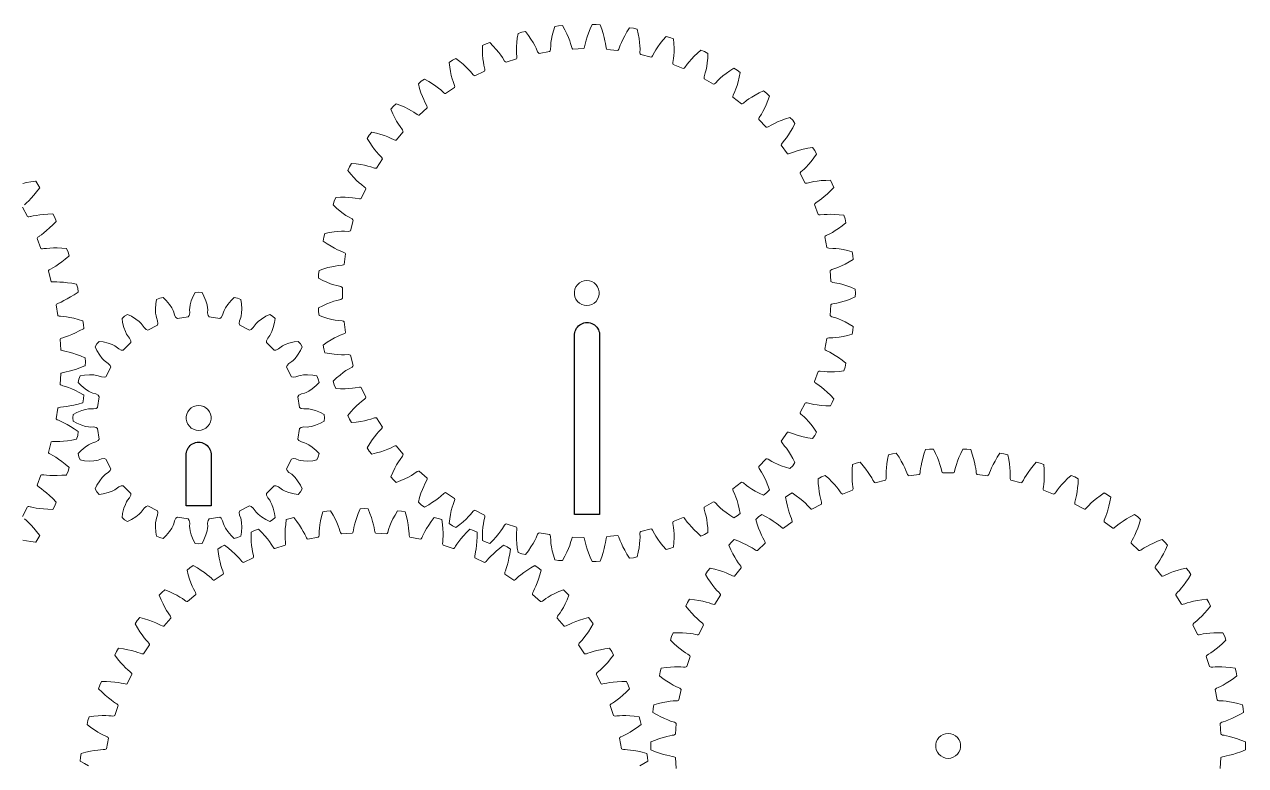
# Model space of a CAD drawing. Header units: centimetres. Extents: x 1 to 101, y 0 to 92.
# Drawn here: x 50.8 to 89.94, y 67.56 to 91.32 of the extents above; entities that cross this region are included whole.
import ezdxf

# ---------------------------------------------------------------- set-up
doc = ezdxf.new("R2010")
doc.units = ezdxf.units.CM
doc.layers.get('0').update_dxf_attribs({"lineweight": 25, "true_color": 0xffffff})
doc.layers.add('OpenJsCad', color=7, linetype='Continuous', lineweight=5, true_color=0xffffff)

msp = doc.modelspace()

# ---------------------------------------------------------------- linework, layer by layer
for p, q in [((68.433, 81.385), (68.439, 81.435)), ((68.439, 81.435), (68.452, 81.484)), ((68.452, 81.484), (68.47, 81.53)), ((68.47, 81.53), (68.495, 81.574)), ((68.495, 81.574), (68.524, 81.615)), ((68.524, 81.615), (68.559, 81.652)), ((68.559, 81.652), (68.597, 81.684)), ((68.597, 81.684), (68.64, 81.711)), ((68.64, 81.711), (68.685, 81.732)), ((68.685, 81.732), (68.733, 81.747)), ((68.733, 81.747), (68.782, 81.757)), ((68.782, 81.757), (68.832, 81.76)), ((68.832, 81.76), (68.882, 81.757)), ((68.882, 81.757), (68.932, 81.747)), ((68.932, 81.747), (68.98, 81.732)), ((68.98, 81.732), (69.025, 81.711)), ((69.025, 81.711), (69.067, 81.684)), ((69.067, 81.684), (69.106, 81.652)), ((69.106, 81.652), (69.141, 81.615)), ((69.141, 81.615), (69.17, 81.574)), ((69.17, 81.574), (69.194, 81.53)), ((69.194, 81.53), (69.213, 81.484)), ((69.213, 81.484), (69.225, 81.435)), ((69.225, 81.435), (69.232, 81.385)), ((68.432, 75.605), (68.433, 81.385)), ((69.232, 81.385), (69.232, 75.605)), ((56.188, 77.874), (56.234, 77.896)), ((56.234, 77.896), (56.282, 77.911)), ((56.282, 77.911), (56.331, 77.921)), ((56.331, 77.921), (56.381, 77.924)), ((56.381, 77.924), (56.431, 77.921)), ((56.431, 77.921), (56.481, 77.911)), ((56.481, 77.911), (56.528, 77.896)), ((56.528, 77.896), (56.574, 77.874)), ((55.981, 75.878), (55.982, 77.549)), ((55.982, 77.549), (55.988, 77.599)), ((55.988, 77.599), (56.001, 77.647)), ((56.001, 77.647), (56.019, 77.694)), ((56.019, 77.694), (56.043, 77.738)), ((56.043, 77.738), (56.073, 77.779)), ((56.073, 77.779), (56.107, 77.815)), ((56.107, 77.815), (56.146, 77.847)), ((56.146, 77.847), (56.188, 77.874)), ((56.574, 77.874), (56.616, 77.847)), ((56.616, 77.847), (56.655, 77.815)), ((56.655, 77.815), (56.689, 77.779)), ((56.689, 77.779), (56.719, 77.738)), ((56.719, 77.738), (56.743, 77.694)), ((56.743, 77.694), (56.762, 77.647)), ((56.762, 77.647), (56.774, 77.599)), ((56.774, 77.599), (56.78, 77.549)), ((56.78, 77.549), (56.781, 75.878)), ((56.781, 75.878), (55.981, 75.878)), ((69.232, 75.605), (68.432, 75.605))]:
    msp.add_line(p, q)
at = {"layer": 'OpenJsCad'}
for points in [[(77.328, 81.383), (77.354, 81.506), (77.363, 81.631), (77.231, 81.71), (77.104, 81.778), (76.989, 81.833), (76.887, 81.876), (76.8, 81.908), (76.675, 81.947), (76.64, 81.967), (76.624, 81.987), (76.648, 82.33), (76.667, 82.348), (76.704, 82.362), (76.833, 82.384), (76.924, 82.404), (77.031, 82.432), (77.153, 82.47), (77.288, 82.52), (77.43, 82.58), (77.438, 82.705), (77.43, 82.83), (77.288, 82.89), (77.153, 82.939), (77.031, 82.978), (76.924, 83.006), (76.833, 83.026), (76.704, 83.048), (76.667, 83.062), (76.648, 83.08), (76.624, 83.423), (76.64, 83.443), (76.675, 83.462), (76.8, 83.502), (76.887, 83.534), (76.989, 83.577), (77.104, 83.632), (77.231, 83.7), (77.363, 83.779), (77.354, 83.904), (77.328, 84.027), (77.18, 84.066), (77.039, 84.097), (76.913, 84.118), (76.804, 84.131), (76.71, 84.138), (76.579, 84.141), (76.54, 84.15), (76.52, 84.165), (76.448, 84.502), (76.461, 84.524), (76.493, 84.548), (76.611, 84.605), (76.694, 84.649), (76.788, 84.705), (76.894, 84.776), (77.011, 84.861), (77.13, 84.958), (77.104, 85.08), (77.062, 85.198), (76.909, 85.216), (76.765, 85.227), (76.638, 85.23), (76.527, 85.228), (76.434, 85.222), (76.304, 85.207), (76.264, 85.211), (76.241, 85.222), (76.124, 85.546), (76.134, 85.57), (76.162, 85.598), (76.271, 85.67), (76.346, 85.725), (76.432, 85.795), (76.528, 85.879), (76.631, 85.98), (76.736, 86.092), (76.693, 86.21), (76.635, 86.32), (76.481, 86.317), (76.337, 86.308), (76.21, 86.293), (76.101, 86.276), (76.01, 86.257), (75.883, 86.224), (75.843, 86.222), (75.819, 86.231), (75.657, 86.534), (75.664, 86.559), (75.688, 86.591), (75.786, 86.678), (75.853, 86.743), (75.928, 86.824), (76.011, 86.921), (76.099, 87.035), (76.188, 87.161), (76.129, 87.271), (76.055, 87.372), (75.904, 87.348), (75.762, 87.319), (75.639, 87.287), (75.534, 87.254), (75.446, 87.223), (75.324, 87.173), (75.285, 87.165), (75.26, 87.17), (75.058, 87.448), (75.061, 87.474), (75.08, 87.509), (75.165, 87.609), (75.222, 87.683), (75.286, 87.773), (75.354, 87.88), (75.426, 88.006), (75.496, 88.142), (75.422, 88.244), (75.335, 88.334), (75.188, 88.288), (75.053, 88.24), (74.935, 88.191), (74.835, 88.144), (74.752, 88.101), (74.639, 88.034), (74.602, 88.021), (74.576, 88.023), (74.337, 88.27), (74.336, 88.296), (74.35, 88.333), (74.421, 88.444), (74.467, 88.525), (74.518, 88.623), (74.57, 88.739), (74.624, 88.873), (74.674, 89.018), (74.587, 89.108), (74.489, 89.185), (74.349, 89.12), (74.222, 89.053), (74.112, 88.988), (74.02, 88.928), (73.944, 88.873), (73.841, 88.792), (73.805, 88.774), (73.78, 88.772), (73.509, 88.984), (73.504, 89.009), (73.513, 89.048), (73.568, 89.167), (73.602, 89.254), (73.639, 89.358), (73.675, 89.48), (73.709, 89.621), (73.739, 89.771), (73.64, 89.849), (73.532, 89.911), (73.403, 89.827), (73.286, 89.743), (73.186, 89.664), (73.103, 89.591), (73.035, 89.526), (72.945, 89.431), (72.912, 89.408), (72.887, 89.403), (72.589, 89.575), (72.582, 89.599), (72.585, 89.639), (72.622, 89.765), (72.644, 89.856), (72.666, 89.964), (72.684, 90.09), (72.699, 90.233), (72.707, 90.387), (72.599, 90.45), (72.483, 90.496), (72.367, 90.395), (72.263, 90.296), (72.175, 90.203), (72.103, 90.12), (72.045, 90.046), (71.969, 89.94), (71.94, 89.912), (71.916, 89.903), (71.596, 90.032), (71.585, 90.056), (71.583, 90.095), (71.603, 90.225), (71.612, 90.318), (71.618, 90.428), (71.619, 90.556), (71.613, 90.7), (71.6, 90.853), (71.484, 90.9), (71.363, 90.93), (71.262, 90.814), (71.173, 90.701), (71.099, 90.597), (71.039, 90.504), (70.992, 90.423), (70.931, 90.307), (70.906, 90.276), (70.884, 90.264), (70.55, 90.347), (70.536, 90.369), (70.528, 90.408), (70.529, 90.539), (70.525, 90.632), (70.516, 90.742), (70.499, 90.869), (70.474, 91.011), (70.439, 91.16), (70.318, 91.191), (70.193, 91.204), (70.11, 91.075), (70.037, 90.95), (69.978, 90.837), (69.932, 90.737), (69.897, 90.65), (69.853, 90.527), (69.832, 90.493), (69.812, 90.477), (69.469, 90.513), (69.452, 90.533), (69.439, 90.57), (69.422, 90.7), (69.405, 90.792), (69.381, 90.9), (69.347, 91.023), (69.302, 91.16), (69.247, 91.303), (69.122, 91.316), (68.997, 91.312), (68.932, 91.173), (68.878, 91.039), (68.835, 90.919), (68.803, 90.813), (68.78, 90.723), (68.754, 90.594), (68.738, 90.558), (68.72, 90.54), (68.376, 90.528), (68.357, 90.544), (68.339, 90.58), (68.303, 90.706), (68.274, 90.795), (68.235, 90.898), (68.184, 91.015), (68.12, 91.144), (68.046, 91.279), (67.921, 91.274), (67.798, 91.253), (67.753, 91.106), (67.718, 90.966), (67.692, 90.841), (67.675, 90.732), (67.665, 90.639), (67.657, 90.508), (67.646, 90.47), (67.631, 90.449), (67.292, 90.389), (67.27, 90.403), (67.247, 90.436), (67.195, 90.556), (67.154, 90.64), (67.1, 90.737), (67.034, 90.845), (66.953, 90.964), (66.86, 91.087), (66.737, 91.066), (66.618, 91.027), (66.594, 90.875), (66.579, 90.732), (66.571, 90.605), (66.569, 90.494), (66.572, 90.401), (66.582, 90.27), (66.577, 90.23), (66.565, 90.208), (66.237, 90.102), (66.214, 90.112), (66.187, 90.142), (66.118, 90.253), (66.066, 90.331), (65.999, 90.419), (65.918, 90.517), (65.821, 90.624), (65.713, 90.733), (65.594, 90.694), (65.481, 90.639), (65.479, 90.486), (65.483, 90.341), (65.493, 90.214), (65.507, 90.105), (65.523, 90.013), (65.551, 89.885), (65.552, 89.845), (65.542, 89.821), (65.233, 89.67), (65.208, 89.677), (65.177, 89.702), (65.094, 89.804), (65.031, 89.873), (64.953, 89.951), (64.859, 90.037), (64.748, 90.129), (64.626, 90.222), (64.513, 90.167), (64.409, 90.097), (64.428, 89.945), (64.453, 89.803), (64.48, 89.678), (64.509, 89.572), (64.538, 89.483), (64.584, 89.36), (64.59, 89.32), (64.584, 89.295), (64.299, 89.103), (64.273, 89.107), (64.239, 89.127), (64.142, 89.216), (64.07, 89.276), (63.982, 89.342), (63.877, 89.414), (63.755, 89.49), (63.62, 89.565), (63.517, 89.495), (63.424, 89.411), (63.464, 89.263), (63.508, 89.125), (63.552, 89.006), (63.596, 88.905), (63.636, 88.82), (63.699, 88.705), (63.71, 88.667), (63.708, 88.641), (63.452, 88.411), (63.426, 88.411), (63.39, 88.427), (63.282, 88.501), (63.202, 88.55), (63.106, 88.604), (62.992, 88.661), (62.86, 88.719), (62.716, 88.774), (62.623, 88.691), (62.543, 88.595), (62.603, 88.453), (62.666, 88.323), (62.727, 88.211), (62.784, 88.117), (62.836, 88.039), (62.914, 87.934), (62.93, 87.898), (62.932, 87.872), (62.71, 87.608), (62.685, 87.605), (62.646, 87.615), (62.529, 87.674), (62.443, 87.711), (62.34, 87.751), (62.22, 87.792), (62.081, 87.831), (61.931, 87.866), (61.851, 87.77), (61.784, 87.664), (61.864, 87.532), (61.944, 87.412), (62.02, 87.31), (62.089, 87.224), (62.151, 87.154), (62.243, 87.061), (62.265, 87.027), (62.27, 87.002), (62.087, 86.71), (62.063, 86.703), (62.023, 86.708), (61.899, 86.75), (61.809, 86.775), (61.701, 86.8), (61.576, 86.823), (61.433, 86.843), (61.28, 86.856), (61.214, 86.75), (61.163, 86.636), (61.26, 86.517), (61.356, 86.409), (61.445, 86.318), (61.526, 86.243), (61.597, 86.183), (61.701, 86.103), (61.727, 86.073), (61.735, 86.048), (61.595, 85.734), (61.572, 85.724), (61.532, 85.723), (61.403, 85.747), (61.31, 85.759), (61.2, 85.769), (61.073, 85.775), (60.929, 85.774), (60.776, 85.766), (60.725, 85.652), (60.69, 85.532), (60.803, 85.427), (60.913, 85.334), (61.014, 85.256), (61.104, 85.193), (61.184, 85.143), (61.298, 85.079), (61.328, 85.053), (61.339, 85.03), (61.244, 84.699), (61.222, 84.685), (61.183, 84.679), (61.052, 84.685), (60.958, 84.684), (60.848, 84.679), (60.721, 84.666), (60.579, 84.646), (60.428, 84.617), (60.393, 84.496), (60.376, 84.372), (60.502, 84.285), (60.624, 84.208), (60.735, 84.145), (60.833, 84.095), (60.918, 84.057), (61.04, 84.008), (61.074, 83.987), (61.088, 83.966), (61.041, 83.625), (61.021, 83.608), (60.983, 83.597), (60.852, 83.584), (60.76, 83.571), (60.651, 83.55), (60.527, 83.52), (60.389, 83.48), (60.243, 83.43), (60.226, 83.306), (60.226, 83.181), (60.363, 83.111), (60.495, 83.052), (60.613, 83.005), (60.717, 82.97), (60.807, 82.944), (60.935, 82.913), (60.971, 82.896), (60.988, 82.877), (60.988, 82.533), (60.971, 82.514), (60.935, 82.497), (60.807, 82.466), (60.717, 82.44), (60.613, 82.405), (60.495, 82.358), (60.363, 82.299), (60.226, 82.229), (60.226, 82.104), (60.243, 81.98), (60.389, 81.93), (60.527, 81.89), (60.651, 81.86), (60.76, 81.839), (60.852, 81.826), (60.983, 81.813), (61.021, 81.801), (61.041, 81.785), (61.088, 81.444), (61.074, 81.423), (61.04, 81.402), (60.918, 81.353), (60.833, 81.315), (60.735, 81.265), (60.624, 81.202), (60.502, 81.125), (60.376, 81.037), (60.393, 80.913), (60.428, 80.793), (60.579, 80.764), (60.721, 80.743), (60.848, 80.731), (60.958, 80.726), (61.052, 80.725), (61.183, 80.731), (61.222, 80.725), (61.244, 80.711), (61.339, 80.38), (61.328, 80.357), (61.298, 80.331), (61.184, 80.267), (61.104, 80.217), (61.014, 80.154), (60.913, 80.076), (60.803, 79.983), (60.69, 79.878), (60.725, 79.758), (60.776, 79.643), (60.929, 79.636), (61.073, 79.635), (61.2, 79.641), (61.31, 79.651), (61.403, 79.663), (61.532, 79.687), (61.572, 79.686), (61.595, 79.676), (61.735, 79.362), (61.727, 79.337), (61.701, 79.307), (61.597, 79.227), (61.526, 79.167), (61.445, 79.092), (61.356, 79.001), (61.26, 78.893), (61.163, 78.774), (61.214, 78.66), (61.28, 78.553), (61.433, 78.567), (61.576, 78.587), (61.701, 78.61), (61.809, 78.635), (61.899, 78.66), (62.023, 78.702), (62.063, 78.707), (62.087, 78.7), (62.27, 78.408), (62.265, 78.383), (62.243, 78.349), (62.151, 78.256), (62.089, 78.186), (62.02, 78.1), (61.944, 77.998), (61.864, 77.878), (61.784, 77.746), (61.851, 77.64), (61.931, 77.544), (62.081, 77.579), (62.22, 77.618), (62.34, 77.659), (62.443, 77.699), (62.529, 77.736), (62.646, 77.795), (62.685, 77.805), (62.71, 77.802), (62.932, 77.538), (62.93, 77.512), (62.914, 77.476), (62.836, 77.371), (62.784, 77.293), (62.727, 77.198), (62.666, 77.086), (62.603, 76.957), (62.543, 76.815), (62.623, 76.719), (62.716, 76.636), (62.86, 76.691), (62.992, 76.749), (63.106, 76.806), (63.202, 76.86), (63.282, 76.909), (63.39, 76.983), (63.426, 76.999), (63.452, 76.999), (63.708, 76.769), (63.71, 76.743), (63.699, 76.705), (63.636, 76.59), (63.596, 76.505), (63.552, 76.404), (63.508, 76.284), (63.464, 76.147), (63.424, 75.999), (63.517, 75.915), (63.62, 75.845), (63.755, 75.92), (63.877, 75.996), (63.982, 76.068), (64.07, 76.134), (64.142, 76.194), (64.239, 76.283), (64.273, 76.303), (64.299, 76.307), (64.584, 76.115), (64.59, 76.09), (64.584, 76.05), (64.538, 75.927), (64.509, 75.838), (64.48, 75.732), (64.453, 75.607), (64.428, 75.465), (64.409, 75.313), (64.513, 75.243), (64.626, 75.188), (64.748, 75.281), (64.859, 75.373), (64.953, 75.459), (65.031, 75.537), (65.094, 75.606), (65.177, 75.707), (65.208, 75.733), (65.233, 75.74), (65.542, 75.589), (65.552, 75.565), (65.551, 75.525), (65.523, 75.397), (65.507, 75.305), (65.493, 75.195), (65.483, 75.068), (65.479, 74.924), (65.481, 74.771), (65.594, 74.716), (65.713, 74.677), (65.821, 74.786), (65.918, 74.893), (65.999, 74.991), (66.066, 75.079), (66.118, 75.157), (66.187, 75.268), (66.214, 75.298), (66.237, 75.308), (66.565, 75.202), (66.577, 75.179), (66.582, 75.14), (66.572, 75.009), (66.569, 74.916), (66.571, 74.805), (66.579, 74.678), (66.594, 74.535), (66.618, 74.383), (66.737, 74.344), (66.86, 74.323), (66.953, 74.445), (67.034, 74.565), (67.1, 74.673), (67.154, 74.77), (67.195, 74.854), (67.247, 74.974), (67.27, 75.007), (67.292, 75.021), (67.631, 74.961), (67.646, 74.94), (67.657, 74.902), (67.665, 74.771), (67.675, 74.678), (67.692, 74.569), (67.718, 74.444), (67.753, 74.304), (67.798, 74.157), (67.921, 74.135), (68.046, 74.131), (68.12, 74.266), (68.184, 74.395), (68.235, 74.512), (68.274, 74.615), (68.303, 74.704), (68.339, 74.83), (68.357, 74.866), (68.376, 74.882), (68.72, 74.87), (68.738, 74.852), (68.754, 74.816), (68.78, 74.687), (68.803, 74.597), (68.835, 74.491), (68.878, 74.371), (68.932, 74.237), (68.997, 74.098), (69.122, 74.094), (69.247, 74.107), (69.302, 74.25), (69.347, 74.387), (69.381, 74.51), (69.405, 74.618), (69.422, 74.71), (69.439, 74.84), (69.452, 74.877), (69.469, 74.897), (69.812, 74.933), (69.832, 74.917), (69.853, 74.883), (69.897, 74.759), (69.932, 74.673), (69.978, 74.573), (70.037, 74.46), (70.11, 74.335), (70.193, 74.206), (70.318, 74.219), (70.439, 74.249), (70.474, 74.399), (70.499, 74.541), (70.516, 74.668), (70.525, 74.778), (70.529, 74.871), (70.528, 75.002), (70.536, 75.041), (70.55, 75.063), (70.884, 75.146), (70.906, 75.134), (70.931, 75.103), (70.992, 74.986), (71.039, 74.906), (71.099, 74.813), (71.173, 74.709), (71.262, 74.596), (71.363, 74.48), (71.484, 74.51), (71.6, 74.557), (71.613, 74.71), (71.619, 74.854), (71.618, 74.982), (71.612, 75.092), (71.603, 75.185), (71.583, 75.315), (71.585, 75.354), (71.596, 75.378), (71.916, 75.506), (71.94, 75.497), (71.969, 75.47), (72.045, 75.364), (72.103, 75.29), (72.175, 75.207), (72.263, 75.114), (72.367, 75.015), (72.483, 74.913), (72.599, 74.96), (72.707, 75.023), (72.699, 75.176), (72.684, 75.32), (72.666, 75.446), (72.644, 75.554), (72.622, 75.645), (72.585, 75.771), (72.582, 75.811), (72.589, 75.835), (72.887, 76.007), (72.912, 76.002), (72.945, 75.979), (73.035, 75.884), (73.103, 75.819), (73.186, 75.746), (73.286, 75.667), (73.403, 75.583), (73.532, 75.499), (73.64, 75.561), (73.739, 75.639), (73.709, 75.789), (73.675, 75.929), (73.639, 76.052), (73.602, 76.156), (73.568, 76.243), (73.513, 76.362), (73.504, 76.401), (73.509, 76.426), (73.78, 76.638), (73.805, 76.636), (73.841, 76.618), (73.944, 76.536), (74.02, 76.482), (74.112, 76.421), (74.222, 76.357), (74.349, 76.29), (74.489, 76.224), (74.587, 76.302), (74.674, 76.392), (74.624, 76.537), (74.57, 76.671), (74.518, 76.787), (74.467, 76.885), (74.421, 76.966), (74.35, 77.077), (74.336, 77.114), (74.337, 77.14), (74.576, 77.387), (74.602, 77.389), (74.639, 77.376), (74.752, 77.309), (74.835, 77.266), (74.935, 77.219), (75.053, 77.17), (75.188, 77.121), (75.335, 77.076), (75.422, 77.166), (75.496, 77.268), (75.426, 77.404), (75.354, 77.53), (75.286, 77.637), (75.222, 77.727), (75.165, 77.801), (75.08, 77.901), (75.061, 77.936), (75.058, 77.961), (75.26, 78.24), (75.285, 78.245), (75.324, 78.237), (75.446, 78.187), (75.534, 78.156), (75.639, 78.123), (75.762, 78.091), (75.904, 78.062), (76.055, 78.038), (76.129, 78.139), (76.188, 78.249), (76.099, 78.375), (76.011, 78.489), (75.928, 78.586), (75.853, 78.667), (75.786, 78.732), (75.688, 78.819), (75.664, 78.851), (75.657, 78.876), (75.819, 79.179), (75.843, 79.188), (75.883, 79.186), (76.01, 79.153), (76.101, 79.134), (76.21, 79.117), (76.337, 79.102), (76.481, 79.093), (76.635, 79.09), (76.693, 79.2), (76.736, 79.318), (76.631, 79.43), (76.528, 79.531), (76.432, 79.615), (76.346, 79.684), (76.271, 79.74), (76.162, 79.812), (76.134, 79.84), (76.124, 79.864), (76.241, 80.188), (76.264, 80.199), (76.304, 80.203), (76.434, 80.188), (76.527, 80.182), (76.638, 80.18), (76.765, 80.183), (76.909, 80.194), (77.062, 80.212), (77.104, 80.33), (77.13, 80.452), (77.011, 80.549), (76.894, 80.634), (76.788, 80.704), (76.694, 80.761), (76.611, 80.805), (76.493, 80.862), (76.461, 80.886), (76.448, 80.908), (76.52, 81.245), (76.54, 81.26), (76.579, 81.269), (76.71, 81.272), (76.804, 81.279), (76.913, 81.292), (77.039, 81.313), (77.18, 81.344), (77.328, 81.383)], [(68.905, 82.314), (68.822, 82.305), (68.738, 82.314), (68.659, 82.34), (68.586, 82.381), (68.524, 82.437), (68.475, 82.505), (68.441, 82.581), (68.424, 82.663), (68.424, 82.747), (68.441, 82.829), (68.475, 82.905), (68.524, 82.973), (68.586, 83.029), (68.659, 83.07), (68.738, 83.096), (68.822, 83.105), (68.905, 83.096), (68.984, 83.07), (69.057, 83.029), (69.119, 82.973), (69.168, 82.905), (69.202, 82.829), (69.219, 82.747), (69.219, 82.663), (69.202, 82.581), (69.168, 82.505), (69.119, 82.437), (69.057, 82.381), (68.984, 82.34), (68.905, 82.314)], [(60.175, 77.353), (60.217, 77.455), (60.242, 77.561), (60.149, 77.658), (60.019, 77.766), (59.91, 77.84), (59.828, 77.883), (59.776, 77.904), (59.676, 77.932), (59.597, 77.976), (59.564, 78.023), (59.618, 78.363), (59.664, 78.397), (59.752, 78.414), (59.857, 78.41), (59.912, 78.414), (60.003, 78.43), (60.13, 78.466), (60.287, 78.529), (60.406, 78.592), (60.414, 78.701), (60.406, 78.81), (60.287, 78.873), (60.13, 78.936), (60.003, 78.972), (59.912, 78.988), (59.857, 78.992), (59.752, 78.988), (59.664, 79.005), (59.618, 79.04), (59.564, 79.379), (59.597, 79.426), (59.676, 79.47), (59.776, 79.498), (59.828, 79.519), (59.91, 79.563), (60.019, 79.636), (60.149, 79.744), (60.242, 79.841), (60.217, 79.947), (60.175, 80.049), (60.042, 80.072), (59.873, 80.083), (59.742, 80.078), (59.65, 80.065), (59.597, 80.052), (59.498, 80.016), (59.409, 80.005), (59.355, 80.023), (59.198, 80.33), (59.216, 80.385), (59.277, 80.45), (59.364, 80.509), (59.406, 80.544), (59.471, 80.611), (59.552, 80.714), (59.642, 80.858), (59.701, 80.978), (59.644, 81.072), (59.573, 81.155), (59.44, 81.136), (59.275, 81.095), (59.152, 81.05), (59.068, 81.009), (59.022, 80.98), (58.939, 80.915), (58.858, 80.877), (58.801, 80.877), (58.557, 81.121), (58.557, 81.178), (58.595, 81.259), (58.659, 81.342), (58.689, 81.389), (58.73, 81.472), (58.775, 81.596), (58.816, 81.76), (58.835, 81.893), (58.752, 81.964), (58.658, 82.021), (58.537, 81.962), (58.394, 81.872), (58.291, 81.791), (58.224, 81.726), (58.188, 81.684), (58.13, 81.597), (58.065, 81.536), (58.01, 81.519), (57.703, 81.675), (57.685, 81.73), (57.696, 81.818), (57.732, 81.917), (57.745, 81.97), (57.758, 82.063), (57.763, 82.194), (57.752, 82.363), (57.729, 82.495), (57.627, 82.537), (57.52, 82.563), (57.424, 82.469), (57.315, 82.339), (57.242, 82.23), (57.199, 82.148), (57.178, 82.097), (57.149, 81.996), (57.106, 81.917), (57.059, 81.884), (56.719, 81.938), (56.685, 81.984), (56.668, 82.072), (56.672, 82.177), (56.668, 82.232), (56.652, 82.324), (56.616, 82.45), (56.553, 82.607), (56.49, 82.726), (56.381, 82.734), (56.271, 82.726), (56.209, 82.607), (56.145, 82.45), (56.11, 82.324), (56.094, 82.232), (56.09, 82.177), (56.094, 82.072), (56.077, 81.984), (56.042, 81.938), (55.702, 81.884), (55.655, 81.917), (55.612, 81.996), (55.583, 82.097), (55.563, 82.148), (55.519, 82.23), (55.446, 82.339), (55.338, 82.469), (55.241, 82.563), (55.134, 82.537), (55.033, 82.495), (55.01, 82.363), (54.999, 82.194), (55.003, 82.063), (55.017, 81.97), (55.03, 81.917), (55.066, 81.818), (55.077, 81.73), (55.059, 81.675), (54.752, 81.519), (54.697, 81.536), (54.632, 81.597), (54.573, 81.684), (54.538, 81.726), (54.471, 81.791), (54.368, 81.872), (54.224, 81.962), (54.104, 82.021), (54.01, 81.964), (53.927, 81.893), (53.946, 81.76), (53.987, 81.596), (54.032, 81.472), (54.073, 81.389), (54.102, 81.342), (54.167, 81.259), (54.205, 81.178), (54.204, 81.121), (53.961, 80.877), (53.903, 80.877), (53.822, 80.915), (53.74, 80.98), (53.693, 81.009), (53.61, 81.05), (53.486, 81.095), (53.322, 81.136), (53.189, 81.155), (53.118, 81.072), (53.06, 80.978), (53.12, 80.858), (53.21, 80.714), (53.291, 80.611), (53.356, 80.544), (53.398, 80.509), (53.485, 80.45), (53.546, 80.385), (53.563, 80.33), (53.407, 80.023), (53.352, 80.005), (53.264, 80.016), (53.165, 80.052), (53.112, 80.065), (53.019, 80.078), (52.888, 80.083), (52.719, 80.072), (52.587, 80.049), (52.545, 79.947), (52.519, 79.841), (52.613, 79.744), (52.743, 79.636), (52.852, 79.563), (52.934, 79.519), (52.985, 79.498), (53.086, 79.47), (53.164, 79.426), (53.198, 79.379), (53.144, 79.04), (53.098, 79.005), (53.01, 78.988), (52.905, 78.992), (52.85, 78.988), (52.758, 78.972), (52.632, 78.936), (52.475, 78.873), (52.356, 78.81), (52.347, 78.701), (52.356, 78.592), (52.475, 78.529), (52.632, 78.466), (52.758, 78.43), (52.85, 78.414), (52.905, 78.41), (53.01, 78.414), (53.098, 78.397), (53.144, 78.363), (53.198, 78.023), (53.164, 77.976), (53.086, 77.932), (52.985, 77.904), (52.934, 77.883), (52.852, 77.84), (52.743, 77.766), (52.613, 77.658), (52.519, 77.561), (52.545, 77.455), (52.587, 77.353), (52.719, 77.33), (52.888, 77.319), (53.019, 77.324), (53.112, 77.337), (53.165, 77.35), (53.264, 77.386), (53.352, 77.397), (53.407, 77.379), (53.563, 77.072), (53.546, 77.017), (53.485, 76.952), (53.398, 76.893), (53.356, 76.858), (53.291, 76.791), (53.21, 76.688), (53.12, 76.545), (53.06, 76.424), (53.118, 76.33), (53.189, 76.247), (53.322, 76.266), (53.486, 76.307), (53.61, 76.352), (53.693, 76.393), (53.74, 76.423), (53.822, 76.487), (53.903, 76.525), (53.961, 76.525), (54.204, 76.281), (54.205, 76.224), (54.167, 76.143), (54.102, 76.06), (54.073, 76.013), (54.032, 75.93), (53.987, 75.807), (53.946, 75.642), (53.927, 75.509), (54.01, 75.438), (54.104, 75.381), (54.224, 75.44), (54.368, 75.53), (54.471, 75.611), (54.538, 75.676), (54.573, 75.718), (54.632, 75.805), (54.697, 75.866), (54.752, 75.883), (55.059, 75.727), (55.077, 75.673), (55.066, 75.584), (55.03, 75.485), (55.017, 75.432), (55.003, 75.34), (54.999, 75.208), (55.01, 75.039), (55.033, 74.907), (55.134, 74.865), (55.241, 74.84), (55.338, 74.933), (55.446, 75.063), (55.519, 75.172), (55.563, 75.254), (55.583, 75.305), (55.612, 75.406), (55.655, 75.485), (55.702, 75.518), (56.042, 75.464), (56.077, 75.418), (56.094, 75.33), (56.09, 75.225), (56.094, 75.17), (56.11, 75.078), (56.145, 74.952), (56.209, 74.795), (56.271, 74.676), (56.381, 74.668), (56.49, 74.676), (56.553, 74.795), (56.616, 74.952), (56.652, 75.078), (56.668, 75.17), (56.672, 75.225), (56.668, 75.33), (56.685, 75.418), (56.719, 75.464), (57.059, 75.518), (57.106, 75.485), (57.149, 75.406), (57.178, 75.305), (57.199, 75.254), (57.242, 75.172), (57.315, 75.063), (57.424, 74.933), (57.52, 74.84), (57.627, 74.865), (57.729, 74.907), (57.752, 75.039), (57.763, 75.208), (57.758, 75.34), (57.745, 75.432), (57.732, 75.485), (57.696, 75.584), (57.685, 75.673), (57.703, 75.727), (58.01, 75.883), (58.065, 75.866), (58.13, 75.805), (58.188, 75.718), (58.224, 75.676), (58.291, 75.611), (58.394, 75.53), (58.537, 75.44), (58.658, 75.381), (58.752, 75.438), (58.835, 75.509), (58.816, 75.642), (58.775, 75.807), (58.73, 75.93), (58.689, 76.013), (58.659, 76.06), (58.595, 76.143), (58.557, 76.224), (58.557, 76.281), (58.801, 76.525), (58.858, 76.525), (58.939, 76.487), (59.022, 76.423), (59.068, 76.393), (59.152, 76.352), (59.275, 76.307), (59.44, 76.266), (59.573, 76.247), (59.644, 76.33), (59.701, 76.424), (59.642, 76.545), (59.552, 76.688), (59.471, 76.791), (59.406, 76.858), (59.364, 76.893), (59.277, 76.952), (59.216, 77.017), (59.198, 77.072), (59.355, 77.379), (59.409, 77.397), (59.498, 77.386), (59.597, 77.35), (59.65, 77.337), (59.742, 77.324), (59.873, 77.319), (60.042, 77.33), (60.175, 77.353)], [(56.464, 78.31), (56.381, 78.301), (56.298, 78.31), (56.218, 78.336), (56.146, 78.377), (56.084, 78.433), (56.034, 78.501), (56, 78.577), (55.983, 78.659), (55.983, 78.743), (56, 78.825), (56.034, 78.901), (56.084, 78.969), (56.146, 79.025), (56.218, 79.066), (56.298, 79.092), (56.381, 79.101), (56.464, 79.092), (56.544, 79.066), (56.616, 79.025), (56.678, 78.969), (56.727, 78.901), (56.761, 78.825), (56.779, 78.743), (56.779, 78.659), (56.761, 78.577), (56.727, 78.501), (56.678, 78.433), (56.616, 78.377), (56.544, 78.336), (56.464, 78.31)], [(80.489, 67.797), (80.405, 67.788), (80.322, 67.797), (80.243, 67.823), (80.17, 67.864), (80.108, 67.92), (80.059, 67.988), (80.025, 68.064), (80.008, 68.146), (80.008, 68.23), (80.025, 68.312), (80.059, 68.388), (80.108, 68.456), (80.17, 68.512), (80.243, 68.553), (80.322, 68.579), (80.405, 68.588), (80.489, 68.579), (80.568, 68.553), (80.64, 68.512), (80.703, 68.456), (80.752, 68.388), (80.786, 68.312), (80.803, 68.23), (80.803, 68.146), (80.786, 68.064), (80.752, 67.988), (80.703, 67.92), (80.64, 67.864), (80.568, 67.823), (80.489, 67.797)]]:
    msp.add_lwpolyline(points, close=True, dxfattribs=at)
for points in [[(50.796, 85.535), (50.862, 85.595), (50.935, 85.665), (51.014, 85.746), (51.099, 85.84), (51.189, 85.947), (51.282, 86.066), (51.287, 86.073), (51.229, 86.186), (51.16, 86.293), (51.152, 86.292), (51.002, 86.271), (50.865, 86.246), (50.741, 86.22)], [(50.737, 75.545), (50.893, 75.852), (50.912, 75.858), (50.941, 75.858), (50.983, 75.849), (50.988, 75.848), (51.075, 75.829), (51.174, 75.812), (51.287, 75.795), (51.413, 75.782), (51.552, 75.772), (51.704, 75.766), (51.712, 75.766), (51.77, 75.88), (51.815, 75.999), (51.81, 76.005), (51.704, 76.114), (51.604, 76.21), (51.509, 76.295), (51.422, 76.368), (51.342, 76.43), (51.27, 76.482), (51.266, 76.485), (51.232, 76.51), (51.211, 76.532), (51.204, 76.55), (51.328, 76.871), (51.345, 76.88), (51.375, 76.882), (51.416, 76.878), (51.422, 76.877), (51.51, 76.868), (51.611, 76.86), (51.725, 76.856), (51.852, 76.856), (51.991, 76.861), (52.142, 76.871), (52.15, 76.872), (52.196, 76.99), (52.229, 77.113), (52.223, 77.119), (52.106, 77.216), (51.996, 77.302), (51.894, 77.376), (51.799, 77.439), (51.713, 77.493), (51.637, 77.537), (51.631, 77.54), (51.595, 77.561), (51.573, 77.58), (51.564, 77.598), (51.653, 77.93), (51.669, 77.94), (51.698, 77.946), (51.74, 77.946), (51.746, 77.946), (51.835, 77.946), (51.936, 77.949), (52.05, 77.957), (52.175, 77.97), (52.313, 77.989), (52.463, 78.015), (52.471, 78.017), (52.504, 78.14), (52.524, 78.265), (52.517, 78.27), (52.391, 78.355), (52.273, 78.428), (52.163, 78.491), (52.062, 78.545), (51.971, 78.589), (51.89, 78.625), (51.885, 78.627), (51.847, 78.644), (51.822, 78.661), (51.812, 78.677), (51.866, 79.017), (51.881, 79.029), (51.909, 79.038), (51.951, 79.043), (51.957, 79.043), (52.045, 79.052), (52.145, 79.066), (52.257, 79.086), (52.381, 79.112), (52.516, 79.145), (52.662, 79.187), (52.67, 79.189), (52.67, 79.189), (52.69, 79.315), (52.697, 79.442), (52.69, 79.446), (52.555, 79.517), (52.43, 79.578), (52.314, 79.629), (52.209, 79.672), (52.114, 79.706), (52.029, 79.733), (52.024, 79.735), (51.984, 79.748), (51.958, 79.762), (51.945, 79.777), (51.963, 80.121), (51.977, 80.135), (52.005, 80.146), (52.046, 80.155), (52.051, 80.156), (52.138, 80.174), (52.236, 80.199), (52.346, 80.23), (52.466, 80.269), (52.597, 80.316), (52.738, 80.373), (52.746, 80.376), (52.752, 80.503), (52.746, 80.63), (52.738, 80.633), (52.597, 80.69), (52.466, 80.737), (52.346, 80.776), (52.236, 80.807), (52.138, 80.832), (52.051, 80.85), (52.046, 80.851), (52.005, 80.86), (51.977, 80.871), (51.963, 80.885), (51.945, 81.229), (51.958, 81.244), (51.984, 81.258), (52.024, 81.271), (52.029, 81.273), (52.114, 81.3), (52.209, 81.334), (52.314, 81.377), (52.43, 81.428), (52.555, 81.489), (52.69, 81.56), (52.697, 81.564), (52.69, 81.691), (52.67, 81.817), (52.662, 81.819), (52.516, 81.861), (52.381, 81.894), (52.257, 81.92), (52.145, 81.94), (52.045, 81.954), (51.957, 81.963), (51.951, 81.963), (51.909, 81.968), (51.881, 81.977), (51.866, 81.989), (51.812, 82.329), (51.822, 82.345), (51.847, 82.362), (51.885, 82.379), (51.89, 82.381), (51.971, 82.417), (52.062, 82.461), (52.163, 82.514), (52.273, 82.578), (52.391, 82.651), (52.517, 82.736), (52.524, 82.741), (52.504, 82.866), (52.471, 82.989), (52.463, 82.991), (52.313, 83.017), (52.175, 83.036), (52.05, 83.049), (51.936, 83.057), (51.835, 83.06), (51.746, 83.06), (51.74, 83.06), (51.698, 83.06), (51.669, 83.066), (51.653, 83.076), (51.564, 83.408), (51.573, 83.426), (51.595, 83.445), (51.631, 83.466), (51.637, 83.469), (51.713, 83.513), (51.799, 83.567), (51.894, 83.63), (51.996, 83.704), (52.106, 83.79), (52.223, 83.887), (52.229, 83.893), (52.196, 84.015), (52.15, 84.134), (52.142, 84.135), (51.991, 84.145), (51.852, 84.15), (51.725, 84.15), (51.611, 84.146), (51.51, 84.138), (51.422, 84.129), (51.416, 84.128), (51.375, 84.124), (51.345, 84.126), (51.328, 84.135), (51.204, 84.456), (51.211, 84.474), (51.232, 84.496), (51.266, 84.521), (51.27, 84.524), (51.342, 84.576), (51.422, 84.638), (51.509, 84.711), (51.604, 84.796), (51.704, 84.892), (51.81, 85.001), (51.815, 85.007), (51.77, 85.126), (51.712, 85.24), (51.704, 85.24), (51.552, 85.234), (51.413, 85.224), (51.287, 85.211), (51.174, 85.194), (51.075, 85.177), (50.988, 85.158), (50.983, 85.157), (50.941, 85.148), (50.912, 85.148), (50.893, 85.154), (50.737, 85.461)], [(89.127, 67.467), (89.149, 67.81), (89.166, 67.826), (89.199, 67.84), (89.248, 67.849), (89.25, 67.849), (89.33, 67.864), (89.424, 67.885), (89.532, 67.915), (89.653, 67.954), (89.786, 68.002), (89.931, 68.062), (89.939, 68.188), (89.931, 68.314), (89.786, 68.374), (89.653, 68.422), (89.532, 68.461), (89.424, 68.49), (89.33, 68.512), (89.25, 68.527), (89.248, 68.527), (89.199, 68.536), (89.166, 68.55), (89.149, 68.566), (89.127, 68.909), (89.142, 68.927), (89.173, 68.945), (89.221, 68.96), (89.223, 68.96), (89.3, 68.985), (89.391, 69.018), (89.494, 69.061), (89.609, 69.114), (89.736, 69.18), (89.871, 69.257), (89.864, 69.383), (89.84, 69.507), (89.689, 69.548), (89.551, 69.58), (89.426, 69.603), (89.315, 69.618), (89.219, 69.628), (89.138, 69.633), (89.136, 69.633), (89.086, 69.636), (89.051, 69.645), (89.033, 69.659), (88.968, 69.997), (88.98, 70.016), (89.009, 70.037), (89.055, 70.059), (89.056, 70.059), (89.13, 70.094), (89.216, 70.138), (89.313, 70.193), (89.421, 70.261), (89.538, 70.341), (89.663, 70.435), (89.639, 70.559), (89.6, 70.679), (89.446, 70.701), (89.304, 70.715), (89.177, 70.722), (89.065, 70.724), (88.969, 70.721), (88.888, 70.716), (88.886, 70.716), (88.836, 70.712), (88.8, 70.717), (88.78, 70.728), (88.674, 71.056), (88.683, 71.077), (88.71, 71.101), (88.752, 71.128), (88.753, 71.129), (88.822, 71.172), (88.902, 71.227), (88.991, 71.294), (89.09, 71.374), (89.196, 71.469), (89.308, 71.577), (89.269, 71.697), (89.215, 71.812), (89.059, 71.814), (88.917, 71.81), (88.79, 71.802), (88.679, 71.789), (88.584, 71.775), (88.504, 71.759), (88.503, 71.759), (88.453, 71.749), (88.417, 71.749), (88.396, 71.758), (88.249, 72.069), (88.256, 72.091), (88.279, 72.119), (88.318, 72.151), (88.319, 72.152), (88.382, 72.203), (88.454, 72.268), (88.534, 72.345), (88.622, 72.438), (88.716, 72.545), (88.813, 72.667), (88.759, 72.781), (88.692, 72.887), (88.537, 72.87), (88.396, 72.848), (88.271, 72.824), (88.163, 72.798), (88.07, 72.771), (87.993, 72.746), (87.991, 72.745), (87.943, 72.729), (87.908, 72.725), (87.885, 72.731), (87.701, 73.022), (87.705, 73.045), (87.724, 73.075), (87.759, 73.112), (87.76, 73.113), (87.816, 73.172), (87.879, 73.244), (87.949, 73.332), (88.025, 73.434), (88.104, 73.552), (88.186, 73.685), (88.118, 73.792), (88.038, 73.889), (87.886, 73.852), (87.749, 73.813), (87.628, 73.773), (87.524, 73.734), (87.435, 73.696), (87.362, 73.661), (87.36, 73.66), (87.315, 73.638), (87.28, 73.63), (87.257, 73.633), (87.038, 73.898), (87.039, 73.921), (87.054, 73.954), (87.084, 73.994), (87.085, 73.995), (87.133, 74.061), (87.187, 74.141), (87.245, 74.236), (87.307, 74.347), (87.371, 74.474), (87.435, 74.617), (87.355, 74.714), (87.263, 74.8), (87.117, 74.745), (86.986, 74.689), (86.871, 74.635), (86.773, 74.582), (86.689, 74.533), (86.621, 74.489), (86.62, 74.489), (86.577, 74.461), (86.544, 74.448), (86.521, 74.449), (86.27, 74.684), (86.268, 74.707), (86.279, 74.741), (86.303, 74.786), (86.304, 74.787), (86.344, 74.858), (86.387, 74.944), (86.433, 75.046), (86.481, 75.164), (86.528, 75.298), (86.574, 75.447), (86.482, 75.534), (86.38, 75.608), (86.242, 75.535), (86.119, 75.463), (86.012, 75.394), (85.921, 75.33), (85.844, 75.271), (85.782, 75.219), (85.781, 75.218), (85.742, 75.185), (85.711, 75.168), (85.688, 75.166), (85.409, 75.368), (85.405, 75.391), (85.411, 75.426), (85.43, 75.473), (85.431, 75.474), (85.461, 75.55), (85.493, 75.641), (85.526, 75.747), (85.558, 75.87), (85.589, 76.009), (85.616, 76.163), (85.514, 76.237), (85.403, 76.298), (85.275, 76.208), (85.162, 76.122), (85.065, 76.04), (84.982, 75.965), (84.914, 75.897), (84.858, 75.837), (84.857, 75.836), (84.823, 75.799), (84.794, 75.778), (84.771, 75.773), (84.47, 75.939), (84.462, 75.96), (84.465, 75.996), (84.477, 76.045), (84.478, 76.046), (84.498, 76.125), (84.519, 76.219), (84.538, 76.33), (84.555, 76.456), (84.568, 76.597), (84.575, 76.753), (84.464, 76.814), (84.347, 76.86), (84.232, 76.755), (84.131, 76.655), (84.044, 76.562), (83.972, 76.477), (83.912, 76.401), (83.865, 76.335), (83.864, 76.334), (83.834, 76.293), (83.808, 76.268), (83.786, 76.26), (83.466, 76.387), (83.456, 76.408), (83.454, 76.443), (83.46, 76.494), (83.461, 76.495), (83.471, 76.576), (83.48, 76.672), (83.485, 76.783), (83.486, 76.91), (83.481, 77.053), (83.469, 77.208), (83.351, 77.255), (83.229, 77.286), (83.128, 77.167), (83.04, 77.055), (82.966, 76.952), (82.905, 76.859), (82.855, 76.776), (82.816, 76.704), (82.816, 76.703), (82.791, 76.659), (82.768, 76.631), (82.748, 76.62), (82.415, 76.706), (82.402, 76.725), (82.395, 76.76), (82.395, 76.811), (82.395, 76.812), (82.396, 76.894), (82.392, 76.99), (82.384, 77.102), (82.368, 77.228), (82.346, 77.368), (82.314, 77.521), (82.192, 77.552), (82.067, 77.568), (81.981, 77.438), (81.908, 77.316), (81.847, 77.204), (81.798, 77.104), (81.759, 77.015), (81.73, 76.939), (81.729, 76.938), (81.711, 76.891), (81.692, 76.861), (81.673, 76.847), (81.331, 76.891), (81.316, 76.908), (81.305, 76.942), (81.299, 76.992), (81.299, 76.994), (81.289, 77.075), (81.274, 77.17), (81.251, 77.279), (81.22, 77.403), (81.18, 77.539), (81.129, 77.687), (81.004, 77.703), (80.878, 77.703), (80.809, 77.562), (80.752, 77.432), (80.706, 77.314), (80.67, 77.208), (80.642, 77.115), (80.623, 77.036), (80.622, 77.035), (80.61, 76.986), (80.594, 76.954), (80.577, 76.938), (80.233, 76.938), (80.216, 76.954), (80.201, 76.986), (80.188, 77.035), (80.188, 77.036), (80.168, 77.115), (80.141, 77.208), (80.105, 77.314), (80.059, 77.432), (80.002, 77.562), (79.933, 77.703), (79.807, 77.703), (79.682, 77.687), (79.631, 77.539), (79.591, 77.403), (79.56, 77.279), (79.537, 77.17), (79.522, 77.075), (79.512, 76.994), (79.512, 76.992), (79.506, 76.942), (79.494, 76.908), (79.479, 76.891), (79.138, 76.847), (79.119, 76.861), (79.1, 76.891), (79.081, 76.938), (79.081, 76.939), (79.051, 77.015), (79.013, 77.104), (78.963, 77.204), (78.903, 77.316), (78.83, 77.438), (78.744, 77.568), (78.619, 77.552), (78.497, 77.521), (78.465, 77.368), (78.442, 77.228), (78.427, 77.102), (78.418, 76.99), (78.415, 76.894), (78.415, 76.812), (78.415, 76.811), (78.415, 76.76), (78.409, 76.725), (78.396, 76.706), (78.063, 76.62), (78.042, 76.631), (78.019, 76.659), (77.995, 76.703), (77.995, 76.704), (77.956, 76.776), (77.906, 76.859), (77.845, 76.952), (77.771, 77.055), (77.683, 77.167), (77.582, 77.286), (77.459, 77.255), (77.342, 77.208), (77.33, 77.053), (77.325, 76.91), (77.325, 76.783), (77.331, 76.672), (77.339, 76.576), (77.35, 76.495), (77.35, 76.494), (77.357, 76.443), (77.354, 76.408), (77.344, 76.387), (77.024, 76.26), (77.003, 76.268), (76.976, 76.293), (76.947, 76.334), (76.946, 76.335), (76.899, 76.401), (76.839, 76.477), (76.767, 76.562), (76.68, 76.655), (76.579, 76.755), (76.464, 76.86), (76.346, 76.814), (76.236, 76.753), (76.243, 76.597), (76.256, 76.456), (76.272, 76.33), (76.292, 76.219), (76.312, 76.125), (76.333, 76.046), (76.333, 76.045), (76.346, 75.996), (76.348, 75.96), (76.341, 75.939), (76.039, 75.773), (76.017, 75.778), (75.988, 75.799), (75.953, 75.836), (75.952, 75.837), (75.897, 75.897), (75.828, 75.965), (75.746, 76.04), (75.648, 76.122), (75.535, 76.208), (75.408, 76.298), (75.297, 76.237), (75.195, 76.163), (75.222, 76.009), (75.252, 75.87), (75.285, 75.747), (75.317, 75.641), (75.35, 75.55), (75.38, 75.474), (75.381, 75.473), (75.4, 75.426), (75.406, 75.391), (75.401, 75.368), (75.123, 75.166), (75.1, 75.168), (75.069, 75.185), (75.03, 75.218), (75.029, 75.219), (74.966, 75.271), (74.89, 75.33), (74.798, 75.394), (74.691, 75.463), (74.569, 75.535), (74.431, 75.608), (74.329, 75.534), (74.237, 75.447), (74.283, 75.298), (74.33, 75.164), (74.378, 75.046), (74.424, 74.944), (74.467, 74.858), (74.507, 74.787), (74.507, 74.786), (74.532, 74.741), (74.543, 74.707), (74.541, 74.684), (74.29, 74.449), (74.267, 74.448), (74.234, 74.461), (74.191, 74.489), (74.19, 74.489), (74.121, 74.533), (74.038, 74.582), (73.939, 74.635), (73.825, 74.689), (73.694, 74.745), (73.548, 74.8), (73.456, 74.714), (73.375, 74.617), (73.44, 74.474), (73.504, 74.347), (73.565, 74.236), (73.624, 74.141), (73.678, 74.061), (73.726, 73.995), (73.727, 73.994), (73.757, 73.954), (73.772, 73.921), (73.773, 73.898), (73.554, 73.633), (73.531, 73.63), (73.496, 73.638), (73.45, 73.66), (73.449, 73.661), (73.376, 73.696), (73.287, 73.734), (73.182, 73.773), (73.062, 73.813), (72.925, 73.852), (72.773, 73.889), (72.693, 73.792), (72.625, 73.685), (72.707, 73.552), (72.786, 73.434), (72.861, 73.332), (72.931, 73.244), (72.995, 73.172), (73.051, 73.113), (73.052, 73.112), (73.087, 73.075), (73.106, 73.045), (73.11, 73.022), (72.925, 72.731), (72.903, 72.725), (72.867, 72.729), (72.819, 72.745), (72.818, 72.746), (72.741, 72.771), (72.648, 72.798), (72.539, 72.824), (72.415, 72.848), (72.274, 72.87), (72.119, 72.887), (72.051, 72.781), (71.998, 72.667), (72.095, 72.545), (72.189, 72.438), (72.276, 72.345), (72.357, 72.268), (72.429, 72.203), (72.492, 72.152), (72.493, 72.151), (72.532, 72.119), (72.555, 72.091), (72.561, 72.069), (72.415, 71.758), (72.393, 71.749), (72.358, 71.749), (72.308, 71.759), (72.307, 71.759), (72.227, 71.775), (72.131, 71.789), (72.02, 71.802), (71.894, 71.81), (71.751, 71.814), (71.595, 71.812), (71.541, 71.697), (71.502, 71.577), (71.615, 71.469), (71.721, 71.374), (71.819, 71.294), (71.909, 71.227), (71.988, 71.172), (72.057, 71.129), (72.058, 71.128), (72.101, 71.101), (72.127, 71.077), (72.137, 71.056), (72.03, 70.728), (72.01, 70.717), (71.975, 70.712), (71.924, 70.716), (71.923, 70.716), (71.842, 70.721), (71.745, 70.724), (71.633, 70.722), (71.507, 70.715), (71.365, 70.701), (71.211, 70.679), (71.172, 70.559), (71.148, 70.435), (71.273, 70.341), (71.39, 70.261), (71.498, 70.193), (71.595, 70.138), (71.681, 70.094), (71.754, 70.059), (71.756, 70.059), (71.802, 70.037), (71.83, 70.016), (71.843, 69.997), (71.778, 69.659), (71.76, 69.645), (71.725, 69.636), (71.674, 69.633), (71.673, 69.633), (71.592, 69.628), (71.496, 69.618), (71.385, 69.603), (71.26, 69.58), (71.121, 69.548), (70.971, 69.507), (70.947, 69.383), (70.939, 69.257), (71.075, 69.18), (71.201, 69.114), (71.317, 69.061), (71.42, 69.018), (71.511, 68.985), (71.588, 68.96), (71.589, 68.96), (71.638, 68.945), (71.669, 68.927), (71.683, 68.909), (71.662, 68.566), (71.645, 68.55), (71.612, 68.536), (71.562, 68.527), (71.561, 68.527), (71.481, 68.512), (71.387, 68.49), (71.279, 68.461), (71.158, 68.422), (71.024, 68.374), (70.88, 68.314), (70.872, 68.188), (70.88, 68.062), (71.024, 68.002), (71.158, 67.954), (71.279, 67.915), (71.387, 67.885), (71.481, 67.864), (71.561, 67.849), (71.562, 67.849), (71.612, 67.84), (71.645, 67.826), (71.662, 67.81), (71.683, 67.467)], [(70.52, 67.553), (70.646, 67.62), (70.781, 67.698), (70.772, 67.823), (70.748, 67.946), (70.598, 67.987), (70.458, 68.018), (70.333, 68.041), (70.223, 68.055), (70.128, 68.064), (70.048, 68.068), (70.048, 68.068), (69.996, 68.07), (69.959, 68.079), (69.94, 68.093), (69.873, 68.431), (69.885, 68.451), (69.915, 68.474), (69.963, 68.496), (69.963, 68.496), (70.035, 68.53), (70.12, 68.574), (70.216, 68.63), (70.323, 68.699), (70.44, 68.781), (70.563, 68.876), (70.538, 68.999), (70.498, 69.118), (70.344, 69.139), (70.202, 69.152), (70.075, 69.157), (69.963, 69.158), (69.868, 69.154), (69.789, 69.147), (69.788, 69.147), (69.736, 69.143), (69.699, 69.147), (69.678, 69.158), (69.567, 69.484), (69.577, 69.506), (69.604, 69.532), (69.648, 69.561), (69.648, 69.561), (69.715, 69.604), (69.793, 69.659), (69.881, 69.727), (69.979, 69.809), (70.084, 69.905), (70.193, 70.015), (70.153, 70.135), (70.097, 70.247), (69.942, 70.248), (69.799, 70.242), (69.673, 70.231), (69.562, 70.217), (69.468, 70.2), (69.39, 70.183), (69.39, 70.183), (69.339, 70.172), (69.301, 70.171), (69.279, 70.18), (69.127, 70.489), (69.133, 70.512), (69.157, 70.541), (69.197, 70.575), (69.197, 70.575), (69.258, 70.627), (69.328, 70.691), (69.407, 70.77), (69.492, 70.864), (69.584, 70.974), (69.678, 71.097), (69.623, 71.21), (69.553, 71.315), (69.399, 71.295), (69.258, 71.27), (69.134, 71.243), (69.026, 71.214), (68.935, 71.186), (68.86, 71.159), (68.86, 71.159), (68.81, 71.141), (68.774, 71.135), (68.75, 71.141), (68.559, 71.427), (68.563, 71.451), (68.582, 71.483), (68.617, 71.522), (68.617, 71.522), (68.671, 71.581), (68.732, 71.654), (68.8, 71.743), (68.873, 71.847), (68.949, 71.968), (69.026, 72.102), (68.956, 72.207), (68.874, 72.301), (68.723, 72.262), (68.587, 72.219), (68.467, 72.176), (68.365, 72.133), (68.278, 72.093), (68.207, 72.057), (68.207, 72.057), (68.16, 72.032), (68.124, 72.022), (68.1, 72.025), (67.874, 72.283), (67.874, 72.308), (67.889, 72.342), (67.919, 72.385), (67.919, 72.385), (67.965, 72.45), (68.016, 72.531), (68.071, 72.628), (68.13, 72.741), (68.19, 72.87), (68.249, 73.014), (68.166, 73.108), (68.071, 73.191), (67.928, 73.132), (67.798, 73.072), (67.685, 73.014), (67.589, 72.958), (67.508, 72.907), (67.443, 72.862), (67.442, 72.861), (67.399, 72.831), (67.365, 72.817), (67.341, 72.816), (67.082, 73.043), (67.08, 73.067), (67.09, 73.103), (67.114, 73.15), (67.114, 73.15), (67.151, 73.22), (67.191, 73.307), (67.233, 73.41), (67.276, 73.53), (67.319, 73.666), (67.359, 73.816), (67.264, 73.899), (67.16, 73.969), (67.025, 73.892), (66.904, 73.815), (66.8, 73.742), (66.712, 73.675), (66.638, 73.614), (66.58, 73.56), (66.579, 73.56), (66.541, 73.524), (66.508, 73.505), (66.485, 73.501), (66.199, 73.693), (66.193, 73.716), (66.198, 73.753), (66.216, 73.802), (66.216, 73.803), (66.243, 73.878), (66.272, 73.969), (66.3, 74.076), (66.328, 74.2), (66.352, 74.341), (66.372, 74.495), (66.267, 74.565), (66.155, 74.621), (66.031, 74.527), (65.921, 74.435), (65.828, 74.349), (65.749, 74.271), (65.684, 74.201), (65.633, 74.14), (65.633, 74.139), (65.599, 74.099), (65.569, 74.076), (65.546, 74.069), (65.238, 74.221), (65.229, 74.244), (65.229, 74.281), (65.241, 74.333), (65.241, 74.333), (65.258, 74.411), (65.274, 74.505), (65.288, 74.615), (65.299, 74.742), (65.305, 74.885), (65.305, 75.04), (65.192, 75.095), (65.073, 75.136), (64.963, 75.026), (64.866, 74.921), (64.784, 74.824), (64.716, 74.736), (64.661, 74.658), (64.618, 74.591), (64.618, 74.591), (64.59, 74.546), (64.564, 74.519), (64.542, 74.51), (64.216, 74.62), (64.204, 74.641), (64.2, 74.679), (64.204, 74.731), (64.205, 74.731), (64.211, 74.811), (64.215, 74.906), (64.215, 75.017), (64.209, 75.144), (64.196, 75.287), (64.176, 75.44), (64.057, 75.481), (63.933, 75.505), (63.838, 75.383), (63.756, 75.266), (63.688, 75.158), (63.632, 75.062), (63.587, 74.978), (63.554, 74.906), (63.554, 74.905), (63.531, 74.858), (63.509, 74.828), (63.488, 74.815), (63.151, 74.882), (63.137, 74.902), (63.128, 74.938), (63.125, 74.991), (63.125, 74.991), (63.121, 75.07), (63.113, 75.165), (63.098, 75.276), (63.076, 75.401), (63.044, 75.54), (63.004, 75.69), (62.881, 75.715), (62.755, 75.723), (62.677, 75.589), (62.611, 75.462), (62.557, 75.347), (62.514, 75.244), (62.481, 75.155), (62.457, 75.079), (62.457, 75.079), (62.441, 75.028), (62.423, 74.996), (62.404, 74.981), (62.061, 75.003), (62.044, 75.021), (62.03, 75.055), (62.021, 75.107), (62.021, 75.107), (62.007, 75.186), (61.986, 75.279), (61.957, 75.386), (61.919, 75.507), (61.869, 75.642), (61.81, 75.785), (61.684, 75.793), (61.559, 75.785), (61.499, 75.642), (61.45, 75.507), (61.411, 75.386), (61.382, 75.279), (61.361, 75.186), (61.347, 75.107), (61.347, 75.107), (61.338, 75.055), (61.324, 75.021), (61.307, 75.003), (60.964, 74.981), (60.945, 74.996), (60.927, 75.028), (60.911, 75.079), (60.911, 75.079), (60.887, 75.155), (60.854, 75.244), (60.811, 75.347), (60.757, 75.462), (60.691, 75.589), (60.613, 75.723), (60.488, 75.715), (60.364, 75.69), (60.324, 75.54), (60.292, 75.401), (60.27, 75.276), (60.255, 75.165), (60.247, 75.07), (60.243, 74.991), (60.243, 74.991), (60.241, 74.938), (60.232, 74.902), (60.217, 74.882), (59.88, 74.815), (59.859, 74.828), (59.837, 74.858), (59.815, 74.905), (59.815, 74.906), (59.781, 74.978), (59.736, 75.062), (59.681, 75.158), (59.612, 75.266), (59.53, 75.383), (59.435, 75.505), (59.312, 75.481), (59.192, 75.44), (59.172, 75.287), (59.159, 75.144), (59.153, 75.017), (59.153, 74.906), (59.157, 74.811), (59.164, 74.731), (59.164, 74.731), (59.168, 74.679), (59.164, 74.641), (59.152, 74.62), (58.826, 74.51), (58.804, 74.519), (58.778, 74.546), (58.75, 74.591), (58.75, 74.591), (58.707, 74.658), (58.652, 74.736), (58.584, 74.824), (58.502, 74.921), (58.405, 75.026), (58.295, 75.136), (58.176, 75.095), (58.063, 75.04), (58.063, 74.885), (58.069, 74.742), (58.08, 74.615), (58.094, 74.505), (58.11, 74.411), (58.127, 74.333), (58.127, 74.333), (58.139, 74.281), (58.139, 74.244), (58.131, 74.221), (57.822, 74.069), (57.799, 74.076), (57.77, 74.099), (57.736, 74.139), (57.735, 74.14), (57.684, 74.201), (57.62, 74.271), (57.541, 74.349), (57.447, 74.435), (57.337, 74.527), (57.214, 74.621), (57.101, 74.565), (56.996, 74.495), (57.016, 74.341), (57.041, 74.2), (57.068, 74.076), (57.096, 73.969), (57.125, 73.878), (57.152, 73.803), (57.152, 73.802), (57.17, 73.753), (57.175, 73.716), (57.17, 73.693), (56.883, 73.501), (56.86, 73.505), (56.828, 73.524), (56.789, 73.56), (56.789, 73.56), (56.73, 73.614), (56.657, 73.675), (56.568, 73.742), (56.464, 73.815), (56.343, 73.892), (56.208, 73.969), (56.104, 73.899), (56.009, 73.816), (56.049, 73.666), (56.092, 73.53), (56.135, 73.41), (56.177, 73.307), (56.217, 73.22), (56.254, 73.15), (56.254, 73.15), (56.278, 73.103), (56.289, 73.067), (56.286, 73.043), (56.027, 72.816), (56.003, 72.817), (55.969, 72.831), (55.926, 72.861), (55.925, 72.862), (55.86, 72.907), (55.78, 72.958), (55.683, 73.014), (55.57, 73.072), (55.44, 73.132), (55.297, 73.191), (55.202, 73.108), (55.119, 73.014), (55.178, 72.87), (55.239, 72.741), (55.297, 72.628), (55.352, 72.531), (55.403, 72.45), (55.449, 72.385), (55.449, 72.385), (55.479, 72.342), (55.494, 72.308), (55.495, 72.283), (55.268, 72.025), (55.244, 72.022), (55.208, 72.032), (55.161, 72.057), (55.161, 72.057), (55.09, 72.093), (55.004, 72.133), (54.901, 72.176), (54.781, 72.219), (54.645, 72.262), (54.495, 72.301), (54.412, 72.207), (54.342, 72.102), (54.419, 71.968), (54.496, 71.847), (54.568, 71.743), (54.636, 71.654), (54.697, 71.581), (54.751, 71.522), (54.751, 71.522), (54.786, 71.483), (54.806, 71.451), (54.809, 71.427), (54.618, 71.141), (54.595, 71.135), (54.558, 71.141), (54.508, 71.159), (54.508, 71.159), (54.433, 71.186), (54.342, 71.214), (54.234, 71.243), (54.11, 71.27), (53.969, 71.295), (53.815, 71.315), (53.746, 71.21), (53.69, 71.097), (53.784, 70.974), (53.876, 70.864), (53.961, 70.77), (54.04, 70.691), (54.11, 70.627), (54.171, 70.575), (54.171, 70.575), (54.211, 70.541), (54.235, 70.512), (54.241, 70.489), (54.089, 70.18), (54.067, 70.171), (54.029, 70.172), (53.978, 70.183), (53.978, 70.183), (53.9, 70.2), (53.806, 70.217), (53.696, 70.231), (53.569, 70.242), (53.426, 70.248), (53.271, 70.247), (53.215, 70.135), (53.175, 70.015), (53.284, 69.905), (53.389, 69.809), (53.487, 69.727), (53.575, 69.659), (53.653, 69.604), (53.72, 69.561), (53.72, 69.561), (53.764, 69.532), (53.791, 69.506), (53.801, 69.484), (53.69, 69.158), (53.669, 69.147), (53.632, 69.143), (53.58, 69.147), (53.579, 69.147), (53.5, 69.154), (53.405, 69.158), (53.293, 69.157), (53.166, 69.152), (53.024, 69.139), (52.87, 69.118), (52.83, 68.999), (52.805, 68.876), (52.928, 68.781), (53.045, 68.699), (53.152, 68.63), (53.248, 68.574), (53.333, 68.53), (53.405, 68.496), (53.405, 68.496), (53.453, 68.474), (53.483, 68.451), (53.495, 68.431), (53.428, 68.093), (53.409, 68.079), (53.373, 68.07), (53.32, 68.068), (53.32, 68.068), (53.24, 68.064), (53.145, 68.055), (53.035, 68.041), (52.91, 68.018), (52.77, 67.987), (52.62, 67.946), (52.596, 67.823), (52.588, 67.698), (52.722, 67.62), (52.849, 67.553)], [(50.741, 74.786), (50.865, 74.76), (51.002, 74.735), (51.152, 74.714), (51.16, 74.713), (51.229, 74.82), (51.287, 74.933), (51.282, 74.94), (51.189, 75.059), (51.099, 75.166), (51.014, 75.259), (50.935, 75.341), (50.862, 75.411), (50.796, 75.47)]]:
    msp.add_lwpolyline(points, dxfattribs=at)

doc.saveas('drawing.dxf')
